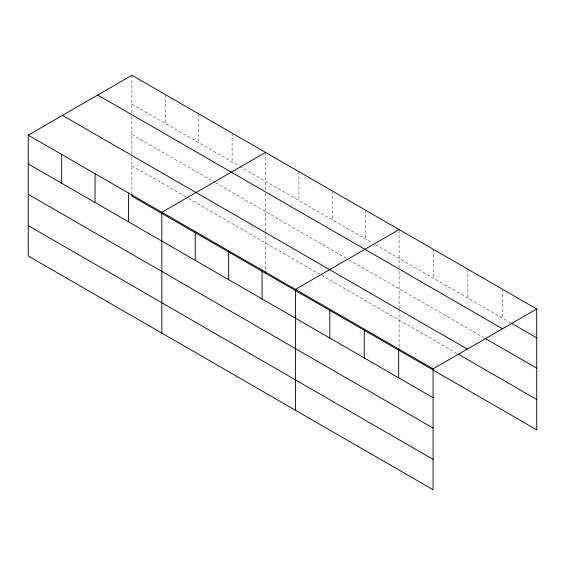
<?xml version="1.0" encoding="UTF-8"?>
<svg xmlns="http://www.w3.org/2000/svg" width="565" height="565" viewBox="0 0 565 565"><rect width="100%" height="100%" fill="white"/><g stroke="black" fill="none" stroke-linecap="round" stroke-linejoin="round"><path stroke-width="0.42" stroke-dasharray="2.83 2.12" d="M131.913 153.602L131.913 116.256M131.913 112.788L131.913 75.279M265.508 193.385L265.508 230.732M265.508 189.918L265.508 152.409M399.102 271.384L399.102 308.73M399.102 267.916L399.102 229.545M131.913 104.108L238.939 165.898M239.701 166.336L372.54 243.035M375.577 244.786L510.569 322.721M131.913 134.477L214.651 182.248M215.406 182.686L348.245 259.377M349.008 259.815L483.64 337.545M131.913 165.771L185.807 196.888M188.844 198.64L320.92 274.894M321.683 275.332L457.452 353.718M502.341 289.146L502.341 317.975M467.926 269.279L467.926 298.108M433.517 249.412L433.517 278.241M399.102 309.599L399.102 347.8M365.703 210.258L365.703 239.087M332.305 190.977L332.305 219.806M298.906 171.696L298.906 200.526M265.508 231.601L265.508 270.67M232.109 133.128L232.109 161.957M198.711 113.847L198.711 142.677M165.312 94.56L165.312 123.389M131.913 157.077L131.913 193.534"/><path stroke-width="0.85" d="M433.087 428.058L433.087 368.86L28.25 135.127L28.25 255.987L433.087 489.721L433.087 428.058L28.25 194.325M131.913 194.402L131.913 196.14L536.75 429.873L536.75 309.013L131.913 75.279L28.25 135.127M265.508 152.409L161.844 212.263L161.844 333.117M399.102 229.545L295.446 289.393L295.446 410.254M433.087 368.86L536.75 309.013M511.318 323.152L536.75 337.842M97.703 95.033L502.539 328.759M485.13 338.407L536.75 368.211M62.461 115.38L467.297 349.114M458.201 354.149L536.75 399.497M28.25 163.956L433.087 397.689M28.25 225.619L433.087 459.352M399.102 348.669L399.102 350.406M398.678 348.993L398.678 377.823M364.263 329.127L364.263 357.956M329.854 309.26L329.854 338.089M265.508 271.539L265.508 273.269M262.047 270.105L262.047 298.934M228.648 250.825L228.648 279.654M195.243 231.544L195.243 260.373M128.446 192.976L128.446 221.805M95.047 173.695L95.047 202.524M61.649 154.415L61.649 183.237"/></g></svg>
